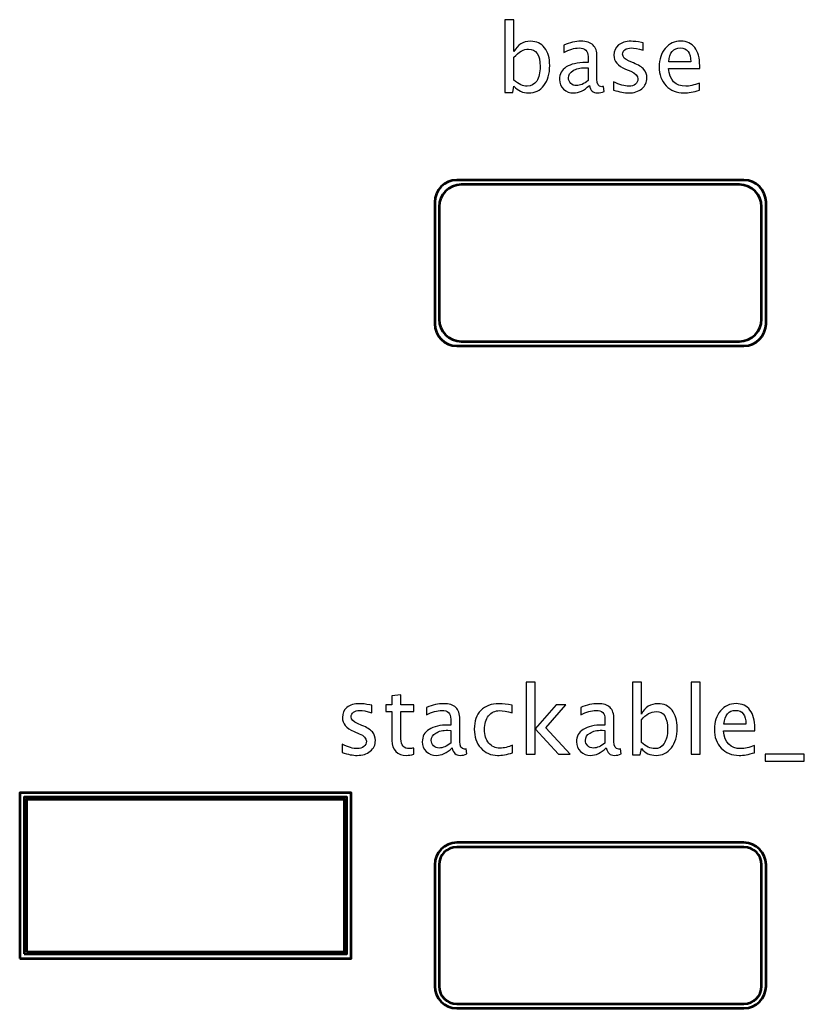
# Model space of a CAD drawing. Header units: centimetres. Extents: x -30.3 to 30.3, y -16.9 to 28.7.
# Drawn here: x -13.14 to 4.61, y -16.88 to 5.51 of the extents above; entities that cross this region are included whole.
import ezdxf

# ---------------------------------------------------------------- set-up
doc = ezdxf.new("R2010")
doc.units = ezdxf.units.CM
doc.header["$MEASUREMENT"] = 0
doc.layers.add('Layer 1', color=7, linetype='Continuous')

msp = doc.modelspace()

# ---------------------------------------------------------------- linework, layer by layer
at = {"layer": 'Layer 1', "lineweight": 53}
for points in [[(-13.1409, -15.74694), (-5.6409, -15.74694), (-5.6409, -11.99694), (-13.1409, -11.99694), (-13.1409, -15.74694)], [(-13.04089, -15.64694), (-5.74091, -15.64694), (-5.74091, -12.09694), (-13.04089, -12.09694), (-13.04089, -15.64694)], [(-12.9909, -15.59694), (-5.7909, -15.59694), (-5.7909, -12.14694), (-12.9909, -12.14694), (-12.9909, -15.59694)]]:
    msp.add_lwpolyline(points, close=True, dxfattribs=at)
at = {"layer": 'Layer 1'}
for points, knots in [([(-2.15989, 3.8629), (-2.15989, 3.8629), (-2.15989, 5.50755), (-2.15989, 5.50755), (-2.15989, 5.50755), (-2.15989, 5.50755), (-1.95669, 5.50755), (-1.95669, 5.50755), (-1.95669, 5.50755), (-1.95669, 5.50755), (-1.95669, 4.78542), (-1.95669, 4.78542), (-1.95669, 4.78542), (-1.87343, 4.9424), (-1.7482, 5.02072), (-1.58133, 5.02072), (-1.58133, 5.02072), (-1.44622, 5.02072), (-1.34003, 4.97168), (-1.26242, 4.87326), (-1.26242, 4.87326), (-1.18481, 4.77483), (-1.146, 4.64042), (-1.146, 4.47003), (-1.146, 4.47003), (-1.146, 4.28447), (-1.1901, 4.13454), (-1.27794, 4.02094), (-1.27794, 4.02094), (-1.36579, 3.907), (-1.4815, 3.8502), (-1.62472, 3.8502), (-1.62472, 3.8502), (-1.75772, 3.8502), (-1.86849, 3.901), (-1.95669, 4.00295), (-1.95669, 4.00295), (-1.95669, 4.00295), (-1.98138, 3.8629), (-1.98138, 3.8629), (-1.98138, 3.8629), (-1.98138, 3.8629), (-2.15989, 3.8629), (-2.15989, 3.8629)], [0, 0, 0, 0, 0.08333333, 0.08333333, 0.08333333, 0.08333333, 0.16666667, 0.16666667, 0.16666667, 0.16666667, 0.25, 0.25, 0.25, 0.25, 0.33333333, 0.33333333, 0.33333333, 0.33333333, 0.41666667, 0.41666667, 0.41666667, 0.41666667, 0.5, 0.5, 0.5, 0.5, 0.58333333, 0.58333333, 0.58333333, 0.58333333, 0.66666667, 0.66666667, 0.66666667, 0.66666667, 0.75, 0.75, 0.75, 0.75, 0.83333333, 0.83333333, 0.83333333, 0.83333333, 1, 1, 1, 1]), ([(-0.2496, 4.01848), (-0.37166, 3.90629), (-0.48913, 3.8502), (-0.60202, 3.8502), (-0.60202, 3.8502), (-0.6948, 3.8502), (-0.77206, 3.87913), (-0.83309, 3.93734), (-0.83309, 3.93734), (-0.89447, 3.99554), (-0.92517, 4.06892), (-0.92517, 4.15747), (-0.92517, 4.15747), (-0.92517, 4.27988), (-0.87366, 4.37408), (-0.77065, 4.43969), (-0.77065, 4.43969), (-0.66764, 4.50531), (-0.51982, 4.53812), (-0.32721, 4.53812), (-0.32721, 4.53812), (-0.32721, 4.53812), (-0.27958, 4.53812), (-0.27958, 4.53812), (-0.27958, 4.53812), (-0.27958, 4.53812), (-0.27958, 4.67323), (-0.27958, 4.67323), (-0.27958, 4.67323), (-0.27958, 4.80341), (-0.34732, 4.86832), (-0.48314, 4.86832), (-0.48314, 4.86832), (-0.58826, 4.86832), (-0.70327, 4.83516), (-0.8278, 4.76883), (-0.8278, 4.76883), (-0.8278, 4.76883), (-0.8278, 4.93605), (-0.8278, 4.93605), (-0.8278, 4.93605), (-0.69092, 4.9925), (-0.5618, 5.02072), (-0.4408, 5.02072), (-0.4408, 5.02072), (-0.31627, 5.02072), (-0.2242, 4.9925), (-0.16528, 4.9357), (-0.16528, 4.9357), (-0.10602, 4.8789), (-0.07638, 4.79141), (-0.07638, 4.67323), (-0.07638, 4.67323), (-0.07638, 4.67323), (-0.07638, 4.16629), (-0.07638, 4.16629), (-0.07638, 4.16629), (-0.07638, 4.05023), (-0.04075, 3.99202), (0.03086, 3.99202), (0.03086, 3.99202), (0.03968, 3.99202), (0.05274, 3.99343), (0.07002, 3.99625), (0.07002, 3.99625), (0.07002, 3.99625), (0.08449, 3.88336), (0.08449, 3.88336), (0.08449, 3.88336), (0.03827, 3.86114), (-0.01253, 3.8502), (-0.06827, 3.8502), (-0.06827, 3.8502), (-0.16317, 3.8502), (-0.22349, 3.90629), (-0.2496, 4.01848)], [0, 0, 0, 0, 0.05, 0.05, 0.05, 0.05, 0.1, 0.1, 0.1, 0.1, 0.15, 0.15, 0.15, 0.15, 0.2, 0.2, 0.2, 0.2, 0.25, 0.25, 0.25, 0.25, 0.3, 0.3, 0.3, 0.3, 0.35, 0.35, 0.35, 0.35, 0.4, 0.4, 0.4, 0.4, 0.45, 0.45, 0.45, 0.45, 0.5, 0.5, 0.5, 0.5, 0.55, 0.55, 0.55, 0.55, 0.6, 0.6, 0.6, 0.6, 0.65, 0.65, 0.65, 0.65, 0.7, 0.7, 0.7, 0.7, 0.75, 0.75, 0.75, 0.75, 0.8, 0.8, 0.8, 0.8, 0.85, 0.85, 0.85, 0.85, 0.9, 0.9, 0.9, 0.9, 1, 1, 1, 1]), ([(0.30073, 3.91582), (0.30073, 3.91582), (0.30073, 4.10208), (0.30073, 4.10208), (0.30073, 4.10208), (0.43373, 4.03576), (0.54909, 4.0026), (0.64751, 4.0026), (0.64751, 4.0026), (0.70608, 4.0026), (0.75476, 4.01848), (0.79321, 4.05023), (0.79321, 4.05023), (0.83166, 4.08162), (0.85107, 4.12113), (0.85107, 4.16876), (0.85107, 4.16876), (0.85107, 4.23826), (0.79709, 4.29576), (0.68914, 4.34127), (0.68914, 4.34127), (0.68914, 4.34127), (0.57026, 4.39171), (0.57026, 4.39171), (0.57026, 4.39171), (0.39493, 4.46439), (0.30708, 4.56951), (0.30708, 4.70604), (0.30708, 4.70604), (0.30708, 4.80376), (0.34166, 4.88067), (0.4108, 4.93676), (0.4108, 4.93676), (0.47994, 4.99285), (0.57484, 5.02072), (0.69514, 5.02072), (0.69514, 5.02072), (0.75758, 5.02072), (0.83519, 5.01225), (0.92727, 4.99497), (0.92727, 4.99497), (0.92727, 4.99497), (0.9696, 4.98685), (0.9696, 4.98685), (0.9696, 4.98685), (0.9696, 4.98685), (0.9696, 4.81752), (0.9696, 4.81752), (0.9696, 4.81752), (0.85636, 4.85138), (0.76605, 4.86832), (0.69867, 4.86832), (0.69867, 4.86832), (0.6394, 4.86832), (0.59248, 4.85527), (0.55685, 4.82951), (0.55685, 4.82951), (0.52157, 4.80376), (0.50393, 4.76919), (0.50393, 4.7258), (0.50393, 4.7258), (0.50393, 4.66477), (0.55332, 4.61291), (0.65245, 4.57093), (0.65245, 4.57093), (0.65245, 4.57093), (0.75017, 4.52965), (0.75017, 4.52965), (0.75017, 4.52965), (0.86095, 4.48308), (0.93926, 4.4337), (0.98512, 4.38184), (0.98512, 4.38184), (1.03134, 4.32998), (1.05427, 4.26507), (1.05427, 4.18746), (1.05427, 4.18746), (1.05427, 4.08903), (1.01546, 4.00824), (0.9375, 3.9451), (0.9375, 3.9451), (0.85989, 3.88195), (0.7604, 3.8502), (0.6394, 3.8502), (0.6394, 3.8502), (0.54627, 3.8502), (0.43373, 3.87207), (0.30073, 3.91582)], [0, 0, 0, 0, 0.04347826, 0.04347826, 0.04347826, 0.04347826, 0.08695652, 0.08695652, 0.08695652, 0.08695652, 0.13043478, 0.13043478, 0.13043478, 0.13043478, 0.17391304, 0.17391304, 0.17391304, 0.17391304, 0.2173913, 0.2173913, 0.2173913, 0.2173913, 0.26086957, 0.26086957, 0.26086957, 0.26086957, 0.30434783, 0.30434783, 0.30434783, 0.30434783, 0.34782609, 0.34782609, 0.34782609, 0.34782609, 0.39130435, 0.39130435, 0.39130435, 0.39130435, 0.43478261, 0.43478261, 0.43478261, 0.43478261, 0.47826087, 0.47826087, 0.47826087, 0.47826087, 0.52173913, 0.52173913, 0.52173913, 0.52173913, 0.56521739, 0.56521739, 0.56521739, 0.56521739, 0.60869565, 0.60869565, 0.60869565, 0.60869565, 0.65217391, 0.65217391, 0.65217391, 0.65217391, 0.69565217, 0.69565217, 0.69565217, 0.69565217, 0.73913043, 0.73913043, 0.73913043, 0.73913043, 0.7826087, 0.7826087, 0.7826087, 0.7826087, 0.82608696, 0.82608696, 0.82608696, 0.82608696, 0.86956522, 0.86956522, 0.86956522, 0.86956522, 0.91304348, 0.91304348, 0.91304348, 0.91304348, 1, 1, 1, 1]), ([(2.24348, 3.91158), (2.10696, 3.87066), (1.99019, 3.8502), (1.89282, 3.8502), (1.89282, 3.8502), (1.72666, 3.8502), (1.59155, 3.90523), (1.48748, 4.01495), (1.48748, 4.01495), (1.38341, 4.12466), (1.3312, 4.26683), (1.3312, 4.44181), (1.3312, 4.44181), (1.3312, 4.6115), (1.37706, 4.75084), (1.46914, 4.85985), (1.46914, 4.85985), (1.56121, 4.96851), (1.67904, 5.02284), (1.82262, 5.02284), (1.82262, 5.02284), (1.95844, 5.02284), (2.06357, 4.9745), (2.13765, 4.87784), (2.13765, 4.87784), (2.21173, 4.78118), (2.24878, 4.6443), (2.24878, 4.46686), (2.24878, 4.46686), (2.24878, 4.46686), (2.24772, 4.40477), (2.24772, 4.40477), (2.24772, 4.40477), (2.24772, 4.40477), (1.53863, 4.40477), (1.53863, 4.40477), (1.53863, 4.40477), (1.56827, 4.13666), (1.69915, 4.0026), (1.93092, 4.0026), (1.93092, 4.0026), (2.01594, 4.0026), (2.12001, 4.02659), (2.24348, 4.07457), (2.24348, 4.07457), (2.24348, 4.07457), (2.24348, 3.91158), (2.24348, 3.91158)], [0, 0, 0, 0, 0.07692308, 0.07692308, 0.07692308, 0.07692308, 0.15384615, 0.15384615, 0.15384615, 0.15384615, 0.23076923, 0.23076923, 0.23076923, 0.23076923, 0.30769231, 0.30769231, 0.30769231, 0.30769231, 0.38461538, 0.38461538, 0.38461538, 0.38461538, 0.46153846, 0.46153846, 0.46153846, 0.46153846, 0.53846154, 0.53846154, 0.53846154, 0.53846154, 0.61538462, 0.61538462, 0.61538462, 0.61538462, 0.69230769, 0.69230769, 0.69230769, 0.69230769, 0.76923077, 0.76923077, 0.76923077, 0.76923077, 0.84615385, 0.84615385, 0.84615385, 0.84615385, 1, 1, 1, 1]), ([(-1.95669, 4.14301), (-1.85191, 4.04952), (-1.75208, 4.0026), (-1.65718, 4.0026), (-1.65718, 4.0026), (-1.56369, 4.0026), (-1.49137, 4.04176), (-1.44057, 4.11972), (-1.44057, 4.11972), (-1.38942, 4.19769), (-1.36402, 4.3074), (-1.36402, 4.44922), (-1.36402, 4.44922), (-1.36402, 4.71168), (-1.45081, 4.84292), (-1.62437, 4.84292), (-1.62437, 4.84292), (-1.73797, 4.84292), (-1.84874, 4.78153), (-1.95669, 4.65842), (-1.95669, 4.65842), (-1.95669, 4.65842), (-1.95669, 4.14301), (-1.95669, 4.14301)], [0, 0, 0, 0, 0.14285714, 0.14285714, 0.14285714, 0.14285714, 0.28571429, 0.28571429, 0.28571429, 0.28571429, 0.42857143, 0.42857143, 0.42857143, 0.42857143, 0.57142857, 0.57142857, 0.57142857, 0.57142857, 0.71428571, 0.71428571, 0.71428571, 0.71428571, 1, 1, 1, 1]), ([(1.54922, 4.55717), (1.54922, 4.55717), (2.04452, 4.55717), (2.04452, 4.55717), (2.04452, 4.55717), (2.04452, 4.76601), (1.96655, 4.87043), (1.81098, 4.87043), (1.81098, 4.87043), (1.65435, 4.87043), (1.56721, 4.76601), (1.54922, 4.55717)], [0, 0, 0, 0, 0.25, 0.25, 0.25, 0.25, 0.5, 0.5, 0.5, 0.5, 1, 1, 1, 1]), ([(-0.27958, 4.12925), (-0.27958, 4.12925), (-0.27958, 4.41747), (-0.27958, 4.41747), (-0.27958, 4.41747), (-0.27958, 4.41747), (-0.34485, 4.41958), (-0.34485, 4.41958), (-0.34485, 4.41958), (-0.45774, 4.41958), (-0.54875, 4.39877), (-0.61825, 4.35714), (-0.61825, 4.35714), (-0.68739, 4.31516), (-0.72197, 4.25978), (-0.72197, 4.19063), (-0.72197, 4.19063), (-0.72197, 4.1423), (-0.70468, 4.10138), (-0.67046, 4.06786), (-0.67046, 4.06786), (-0.63589, 4.03435), (-0.59391, 4.01742), (-0.54417, 4.01742), (-0.54417, 4.01742), (-0.4595, 4.01742), (-0.3713, 4.05481), (-0.27958, 4.12925)], [0, 0, 0, 0, 0.125, 0.125, 0.125, 0.125, 0.25, 0.25, 0.25, 0.25, 0.375, 0.375, 0.375, 0.375, 0.5, 0.5, 0.5, 0.5, 0.625, 0.625, 0.625, 0.625, 0.75, 0.75, 0.75, 0.75, 1, 1, 1, 1]), ([(-1.68135, -11.1244), (-1.68135, -11.1244), (-1.68135, -9.49245), (-1.68135, -9.49245), (-1.68135, -9.49245), (-1.68135, -9.49245), (-1.47815, -9.49245), (-1.47815, -9.49245), (-1.47815, -9.49245), (-1.47815, -9.49245), (-1.47815, -10.5469), (-1.47815, -10.5469), (-1.47815, -10.5469), (-1.47815, -10.5469), (-1.0019, -10.00256), (-1.0019, -10.00256), (-1.0019, -10.00256), (-1.0019, -10.00256), (-0.78247, -10.00256), (-0.78247, -10.00256), (-0.78247, -10.00256), (-0.78247, -10.00256), (-1.23755, -10.52609), (-1.23755, -10.52609), (-1.23755, -10.52609), (-1.23755, -10.52609), (-0.68722, -11.1244), (-0.68722, -11.1244), (-0.68722, -11.1244), (-0.68722, -11.1244), (-0.94898, -11.1244), (-0.94898, -11.1244), (-0.94898, -11.1244), (-0.94898, -11.1244), (-1.47815, -10.54902), (-1.47815, -10.54902), (-1.47815, -10.54902), (-1.47815, -10.54902), (-1.47815, -11.1244), (-1.47815, -11.1244), (-1.47815, -11.1244), (-1.47815, -11.1244), (-1.68135, -11.1244), (-1.68135, -11.1244)], [0, 0, 0, 0, 0.08333333, 0.08333333, 0.08333333, 0.08333333, 0.16666667, 0.16666667, 0.16666667, 0.16666667, 0.25, 0.25, 0.25, 0.25, 0.33333333, 0.33333333, 0.33333333, 0.33333333, 0.41666667, 0.41666667, 0.41666667, 0.41666667, 0.5, 0.5, 0.5, 0.5, 0.58333333, 0.58333333, 0.58333333, 0.58333333, 0.66666667, 0.66666667, 0.66666667, 0.66666667, 0.75, 0.75, 0.75, 0.75, 0.83333333, 0.83333333, 0.83333333, 0.83333333, 1, 1, 1, 1]), ([(0.72459, -11.1371), (0.72459, -11.1371), (0.72459, -9.49245), (0.72459, -9.49245), (0.72459, -9.49245), (0.72459, -9.49245), (0.92779, -9.49245), (0.92779, -9.49245), (0.92779, -9.49245), (0.92779, -9.49245), (0.92779, -10.21458), (0.92779, -10.21458), (0.92779, -10.21458), (1.01105, -10.0576), (1.13628, -9.97928), (1.30315, -9.97928), (1.30315, -9.97928), (1.43826, -9.97928), (1.54445, -10.02832), (1.62206, -10.12674), (1.62206, -10.12674), (1.69967, -10.22517), (1.73848, -10.35958), (1.73848, -10.52997), (1.73848, -10.52997), (1.73848, -10.71553), (1.69438, -10.86546), (1.60654, -10.97906), (1.60654, -10.97906), (1.51869, -11.093), (1.40298, -11.1498), (1.25976, -11.1498), (1.25976, -11.1498), (1.12676, -11.1498), (1.01599, -11.099), (0.92779, -10.99705), (0.92779, -10.99705), (0.92779, -10.99705), (0.9031, -11.1371), (0.9031, -11.1371), (0.9031, -11.1371), (0.9031, -11.1371), (0.72459, -11.1371), (0.72459, -11.1371)], [0, 0, 0, 0, 0.08333333, 0.08333333, 0.08333333, 0.08333333, 0.16666667, 0.16666667, 0.16666667, 0.16666667, 0.25, 0.25, 0.25, 0.25, 0.33333333, 0.33333333, 0.33333333, 0.33333333, 0.41666667, 0.41666667, 0.41666667, 0.41666667, 0.5, 0.5, 0.5, 0.5, 0.58333333, 0.58333333, 0.58333333, 0.58333333, 0.66666667, 0.66666667, 0.66666667, 0.66666667, 0.75, 0.75, 0.75, 0.75, 0.83333333, 0.83333333, 0.83333333, 0.83333333, 1, 1, 1, 1]), ([(2.05668, -11.1244), (2.05668, -11.1244), (2.05668, -9.49245), (2.05668, -9.49245), (2.05668, -9.49245), (2.05668, -9.49245), (2.25988, -9.49245), (2.25988, -9.49245), (2.25988, -9.49245), (2.25988, -9.49245), (2.25988, -11.1244), (2.25988, -11.1244), (2.25988, -11.1244), (2.25988, -11.1244), (2.05668, -11.1244), (2.05668, -11.1244)], [0, 0, 0, 0, 0.2, 0.2, 0.2, 0.2, 0.4, 0.4, 0.4, 0.4, 0.6, 0.6, 0.6, 0.6, 1, 1, 1, 1]), ([(-4.22417, -11.12405), (-4.28696, -11.14133), (-4.34164, -11.1498), (-4.38786, -11.1498), (-4.38786, -11.1498), (-4.49157, -11.1498), (-4.57236, -11.12017), (-4.63022, -11.0609), (-4.63022, -11.0609), (-4.68843, -11.00163), (-4.71735, -10.91944), (-4.71735, -10.81396), (-4.71735, -10.81396), (-4.71735, -10.81396), (-4.71735, -10.15497), (-4.71735, -10.15497), (-4.71735, -10.15497), (-4.71735, -10.15497), (-4.85776, -10.15497), (-4.85776, -10.15497), (-4.85776, -10.15497), (-4.85776, -10.15497), (-4.85776, -10.00256), (-4.85776, -10.00256), (-4.85776, -10.00256), (-4.85776, -10.00256), (-4.71735, -10.00256), (-4.71735, -10.00256), (-4.71735, -10.00256), (-4.71735, -10.00256), (-4.71735, -9.79972), (-4.71735, -9.79972), (-4.71735, -9.79972), (-4.71735, -9.79972), (-4.51415, -9.78031), (-4.51415, -9.78031), (-4.51415, -9.78031), (-4.51415, -9.78031), (-4.51415, -10.00256), (-4.51415, -10.00256), (-4.51415, -10.00256), (-4.51415, -10.00256), (-4.21994, -10.00256), (-4.21994, -10.00256), (-4.21994, -10.00256), (-4.21994, -10.00256), (-4.21994, -10.15497), (-4.21994, -10.15497), (-4.21994, -10.15497), (-4.21994, -10.15497), (-4.51415, -10.15497), (-4.51415, -10.15497), (-4.51415, -10.15497), (-4.51415, -10.15497), (-4.51415, -10.77727), (-4.51415, -10.77727), (-4.51415, -10.77727), (-4.51415, -10.92402), (-4.4503, -10.9974), (-4.32295, -10.9974), (-4.32295, -10.9974), (-4.29578, -10.9974), (-4.26297, -10.99281), (-4.22417, -10.98399), (-4.22417, -10.98399), (-4.22417, -10.98399), (-4.22417, -11.12405), (-4.22417, -11.12405)], [0, 0, 0, 0, 0.05555556, 0.05555556, 0.05555556, 0.05555556, 0.11111111, 0.11111111, 0.11111111, 0.11111111, 0.16666667, 0.16666667, 0.16666667, 0.16666667, 0.22222222, 0.22222222, 0.22222222, 0.22222222, 0.27777778, 0.27777778, 0.27777778, 0.27777778, 0.33333333, 0.33333333, 0.33333333, 0.33333333, 0.38888889, 0.38888889, 0.38888889, 0.38888889, 0.44444444, 0.44444444, 0.44444444, 0.44444444, 0.5, 0.5, 0.5, 0.5, 0.55555556, 0.55555556, 0.55555556, 0.55555556, 0.61111111, 0.61111111, 0.61111111, 0.61111111, 0.66666667, 0.66666667, 0.66666667, 0.66666667, 0.72222222, 0.72222222, 0.72222222, 0.72222222, 0.77777778, 0.77777778, 0.77777778, 0.77777778, 0.83333333, 0.83333333, 0.83333333, 0.83333333, 0.88888889, 0.88888889, 0.88888889, 0.88888889, 1, 1, 1, 1]), ([(-5.84519, -11.08418), (-5.84519, -11.08418), (-5.84519, -10.89792), (-5.84519, -10.89792), (-5.84519, -10.89792), (-5.71219, -10.96424), (-5.59683, -10.9974), (-5.49841, -10.9974), (-5.49841, -10.9974), (-5.43984, -10.9974), (-5.39116, -10.98152), (-5.35271, -10.94977), (-5.35271, -10.94977), (-5.31426, -10.91838), (-5.29485, -10.87887), (-5.29485, -10.83124), (-5.29485, -10.83124), (-5.29485, -10.76174), (-5.34883, -10.70424), (-5.45678, -10.65873), (-5.45678, -10.65873), (-5.45678, -10.65873), (-5.57566, -10.60829), (-5.57566, -10.60829), (-5.57566, -10.60829), (-5.75099, -10.53561), (-5.83884, -10.43049), (-5.83884, -10.29396), (-5.83884, -10.29396), (-5.83884, -10.19624), (-5.80426, -10.11933), (-5.73512, -10.06324), (-5.73512, -10.06324), (-5.66598, -10.00715), (-5.57108, -9.97928), (-5.45078, -9.97928), (-5.45078, -9.97928), (-5.38834, -9.97928), (-5.31073, -9.98775), (-5.21865, -10.00503), (-5.21865, -10.00503), (-5.21865, -10.00503), (-5.17632, -10.01315), (-5.17632, -10.01315), (-5.17632, -10.01315), (-5.17632, -10.01315), (-5.17632, -10.18248), (-5.17632, -10.18248), (-5.17632, -10.18248), (-5.28956, -10.14862), (-5.37987, -10.13168), (-5.44725, -10.13168), (-5.44725, -10.13168), (-5.50652, -10.13168), (-5.55344, -10.14473), (-5.58907, -10.17049), (-5.58907, -10.17049), (-5.62435, -10.19624), (-5.64199, -10.23081), (-5.64199, -10.2742), (-5.64199, -10.2742), (-5.64199, -10.33523), (-5.5926, -10.38709), (-5.49347, -10.42907), (-5.49347, -10.42907), (-5.49347, -10.42907), (-5.39575, -10.47035), (-5.39575, -10.47035), (-5.39575, -10.47035), (-5.28497, -10.51692), (-5.20666, -10.5663), (-5.1608, -10.61816), (-5.1608, -10.61816), (-5.11458, -10.67002), (-5.09165, -10.73493), (-5.09165, -10.81254), (-5.09165, -10.81254), (-5.09165, -10.91097), (-5.13046, -10.99176), (-5.20842, -11.0549), (-5.20842, -11.0549), (-5.28603, -11.11805), (-5.38552, -11.1498), (-5.50652, -11.1498), (-5.50652, -11.1498), (-5.59965, -11.1498), (-5.71219, -11.12793), (-5.84519, -11.08418)], [0, 0, 0, 0, 0.04347826, 0.04347826, 0.04347826, 0.04347826, 0.08695652, 0.08695652, 0.08695652, 0.08695652, 0.13043478, 0.13043478, 0.13043478, 0.13043478, 0.17391304, 0.17391304, 0.17391304, 0.17391304, 0.2173913, 0.2173913, 0.2173913, 0.2173913, 0.26086957, 0.26086957, 0.26086957, 0.26086957, 0.30434783, 0.30434783, 0.30434783, 0.30434783, 0.34782609, 0.34782609, 0.34782609, 0.34782609, 0.39130435, 0.39130435, 0.39130435, 0.39130435, 0.43478261, 0.43478261, 0.43478261, 0.43478261, 0.47826087, 0.47826087, 0.47826087, 0.47826087, 0.52173913, 0.52173913, 0.52173913, 0.52173913, 0.56521739, 0.56521739, 0.56521739, 0.56521739, 0.60869565, 0.60869565, 0.60869565, 0.60869565, 0.65217391, 0.65217391, 0.65217391, 0.65217391, 0.69565217, 0.69565217, 0.69565217, 0.69565217, 0.73913043, 0.73913043, 0.73913043, 0.73913043, 0.7826087, 0.7826087, 0.7826087, 0.7826087, 0.82608696, 0.82608696, 0.82608696, 0.82608696, 0.86956522, 0.86956522, 0.86956522, 0.86956522, 0.91304348, 0.91304348, 0.91304348, 0.91304348, 1, 1, 1, 1]), ([(-3.35599, -10.98152), (-3.47805, -11.09371), (-3.59552, -11.1498), (-3.70841, -11.1498), (-3.70841, -11.1498), (-3.80119, -11.1498), (-3.87845, -11.12087), (-3.93948, -11.06266), (-3.93948, -11.06266), (-4.00086, -11.00446), (-4.03156, -10.93108), (-4.03156, -10.84253), (-4.03156, -10.84253), (-4.03156, -10.72012), (-3.98005, -10.62592), (-3.87704, -10.56031), (-3.87704, -10.56031), (-3.77403, -10.49469), (-3.62621, -10.46188), (-3.4336, -10.46188), (-3.4336, -10.46188), (-3.4336, -10.46188), (-3.38597, -10.46188), (-3.38597, -10.46188), (-3.38597, -10.46188), (-3.38597, -10.46188), (-3.38597, -10.32677), (-3.38597, -10.32677), (-3.38597, -10.32677), (-3.38597, -10.19659), (-3.45371, -10.13168), (-3.58953, -10.13168), (-3.58953, -10.13168), (-3.69465, -10.13168), (-3.80966, -10.16484), (-3.93419, -10.23117), (-3.93419, -10.23117), (-3.93419, -10.23117), (-3.93419, -10.06395), (-3.93419, -10.06395), (-3.93419, -10.06395), (-3.79731, -10.0075), (-3.66819, -9.97928), (-3.54719, -9.97928), (-3.54719, -9.97928), (-3.42266, -9.97928), (-3.33059, -10.0075), (-3.27167, -10.0643), (-3.27167, -10.0643), (-3.21241, -10.1211), (-3.18277, -10.20859), (-3.18277, -10.32677), (-3.18277, -10.32677), (-3.18277, -10.32677), (-3.18277, -10.83371), (-3.18277, -10.83371), (-3.18277, -10.83371), (-3.18277, -10.94977), (-3.14714, -11.00798), (-3.07553, -11.00798), (-3.07553, -11.00798), (-3.06671, -11.00798), (-3.05365, -11.00657), (-3.03637, -11.00375), (-3.03637, -11.00375), (-3.03637, -11.00375), (-3.0219, -11.11664), (-3.0219, -11.11664), (-3.0219, -11.11664), (-3.06812, -11.13886), (-3.11892, -11.1498), (-3.17466, -11.1498), (-3.17466, -11.1498), (-3.26956, -11.1498), (-3.32988, -11.09371), (-3.35599, -10.98152)], [0, 0, 0, 0, 0.05, 0.05, 0.05, 0.05, 0.1, 0.1, 0.1, 0.1, 0.15, 0.15, 0.15, 0.15, 0.2, 0.2, 0.2, 0.2, 0.25, 0.25, 0.25, 0.25, 0.3, 0.3, 0.3, 0.3, 0.35, 0.35, 0.35, 0.35, 0.4, 0.4, 0.4, 0.4, 0.45, 0.45, 0.45, 0.45, 0.5, 0.5, 0.5, 0.5, 0.55, 0.55, 0.55, 0.55, 0.6, 0.6, 0.6, 0.6, 0.65, 0.65, 0.65, 0.65, 0.7, 0.7, 0.7, 0.7, 0.75, 0.75, 0.75, 0.75, 0.8, 0.8, 0.8, 0.8, 0.85, 0.85, 0.85, 0.85, 0.9, 0.9, 0.9, 0.9, 1, 1, 1, 1]), ([(-1.98651, -11.09053), (-2.11809, -11.13004), (-2.23169, -11.1498), (-2.32729, -11.1498), (-2.32729, -11.1498), (-2.47898, -11.1498), (-2.60457, -11.09371), (-2.70441, -10.98188), (-2.70441, -10.98188), (-2.80425, -10.86969), (-2.85434, -10.72823), (-2.85434, -10.55784), (-2.85434, -10.55784), (-2.85434, -10.3758), (-2.80495, -10.23363), (-2.70617, -10.13203), (-2.70617, -10.13203), (-2.60739, -10.03008), (-2.46946, -9.97928), (-2.29236, -9.97928), (-2.29236, -9.97928), (-2.20523, -9.97928), (-2.10716, -9.99128), (-1.99921, -10.01526), (-1.99921, -10.01526), (-1.99921, -10.01526), (-1.99921, -10.18672), (-1.99921, -10.18672), (-1.99921, -10.18672), (-2.11386, -10.15285), (-2.20734, -10.13592), (-2.27931, -10.13592), (-2.27931, -10.13592), (-2.38373, -10.13592), (-2.46734, -10.17507), (-2.52978, -10.25304), (-2.52978, -10.25304), (-2.59223, -10.331), (-2.62362, -10.43507), (-2.62362, -10.56489), (-2.62362, -10.56489), (-2.62362, -10.69084), (-2.59117, -10.79244), (-2.52661, -10.8704), (-2.52661, -10.8704), (-2.46205, -10.94801), (-2.37774, -10.98682), (-2.27296, -10.98682), (-2.27296, -10.98682), (-2.18018, -10.98682), (-2.08493, -10.96283), (-1.98651, -10.91485), (-1.98651, -10.91485), (-1.98651, -10.91485), (-1.98651, -11.09053), (-1.98651, -11.09053)], [0, 0, 0, 0, 0.06666667, 0.06666667, 0.06666667, 0.06666667, 0.13333333, 0.13333333, 0.13333333, 0.13333333, 0.2, 0.2, 0.2, 0.2, 0.26666667, 0.26666667, 0.26666667, 0.26666667, 0.33333333, 0.33333333, 0.33333333, 0.33333333, 0.4, 0.4, 0.4, 0.4, 0.46666667, 0.46666667, 0.46666667, 0.46666667, 0.53333333, 0.53333333, 0.53333333, 0.53333333, 0.6, 0.6, 0.6, 0.6, 0.66666667, 0.66666667, 0.66666667, 0.66666667, 0.73333333, 0.73333333, 0.73333333, 0.73333333, 0.8, 0.8, 0.8, 0.8, 0.86666667, 0.86666667, 0.86666667, 0.86666667, 1, 1, 1, 1]), ([(0.13404, -10.98152), (0.01198, -11.09371), (-0.10549, -11.1498), (-0.21838, -11.1498), (-0.21838, -11.1498), (-0.31116, -11.1498), (-0.38842, -11.12087), (-0.44945, -11.06266), (-0.44945, -11.06266), (-0.51083, -11.00446), (-0.54153, -10.93108), (-0.54153, -10.84253), (-0.54153, -10.84253), (-0.54153, -10.72012), (-0.49002, -10.62592), (-0.38701, -10.56031), (-0.38701, -10.56031), (-0.284, -10.49469), (-0.13618, -10.46188), (0.05643, -10.46188), (0.05643, -10.46188), (0.05643, -10.46188), (0.10406, -10.46188), (0.10406, -10.46188), (0.10406, -10.46188), (0.10406, -10.46188), (0.10406, -10.32677), (0.10406, -10.32677), (0.10406, -10.32677), (0.10406, -10.19659), (0.03632, -10.13168), (-0.0995, -10.13168), (-0.0995, -10.13168), (-0.20462, -10.13168), (-0.31963, -10.16484), (-0.44416, -10.23117), (-0.44416, -10.23117), (-0.44416, -10.23117), (-0.44416, -10.06395), (-0.44416, -10.06395), (-0.44416, -10.06395), (-0.30728, -10.0075), (-0.17816, -9.97928), (-0.05716, -9.97928), (-0.05716, -9.97928), (0.06737, -9.97928), (0.15944, -10.0075), (0.21836, -10.0643), (0.21836, -10.0643), (0.27762, -10.1211), (0.30726, -10.20859), (0.30726, -10.32677), (0.30726, -10.32677), (0.30726, -10.32677), (0.30726, -10.83371), (0.30726, -10.83371), (0.30726, -10.83371), (0.30726, -10.94977), (0.34289, -11.00798), (0.4145, -11.00798), (0.4145, -11.00798), (0.42332, -11.00798), (0.43638, -11.00657), (0.45366, -11.00375), (0.45366, -11.00375), (0.45366, -11.00375), (0.46813, -11.11664), (0.46813, -11.11664), (0.46813, -11.11664), (0.42191, -11.13886), (0.37111, -11.1498), (0.31537, -11.1498), (0.31537, -11.1498), (0.22047, -11.1498), (0.16015, -11.09371), (0.13404, -10.98152)], [0, 0, 0, 0, 0.05, 0.05, 0.05, 0.05, 0.1, 0.1, 0.1, 0.1, 0.15, 0.15, 0.15, 0.15, 0.2, 0.2, 0.2, 0.2, 0.25, 0.25, 0.25, 0.25, 0.3, 0.3, 0.3, 0.3, 0.35, 0.35, 0.35, 0.35, 0.4, 0.4, 0.4, 0.4, 0.45, 0.45, 0.45, 0.45, 0.5, 0.5, 0.5, 0.5, 0.55, 0.55, 0.55, 0.55, 0.6, 0.6, 0.6, 0.6, 0.65, 0.65, 0.65, 0.65, 0.7, 0.7, 0.7, 0.7, 0.75, 0.75, 0.75, 0.75, 0.8, 0.8, 0.8, 0.8, 0.85, 0.85, 0.85, 0.85, 0.9, 0.9, 0.9, 0.9, 1, 1, 1, 1]), ([(3.49178, -11.08842), (3.35526, -11.12934), (3.23849, -11.1498), (3.14112, -11.1498), (3.14112, -11.1498), (2.97496, -11.1498), (2.83985, -11.09477), (2.73578, -10.98505), (2.73578, -10.98505), (2.63171, -10.87534), (2.5795, -10.73317), (2.5795, -10.55819), (2.5795, -10.55819), (2.5795, -10.3885), (2.62536, -10.24916), (2.71744, -10.14015), (2.71744, -10.14015), (2.80951, -10.03149), (2.92734, -9.97716), (3.07092, -9.97716), (3.07092, -9.97716), (3.20674, -9.97716), (3.31187, -10.0255), (3.38595, -10.12216), (3.38595, -10.12216), (3.46003, -10.21882), (3.49708, -10.3557), (3.49708, -10.53314), (3.49708, -10.53314), (3.49708, -10.53314), (3.49602, -10.59523), (3.49602, -10.59523), (3.49602, -10.59523), (3.49602, -10.59523), (2.78693, -10.59523), (2.78693, -10.59523), (2.78693, -10.59523), (2.81657, -10.86334), (2.94745, -10.9974), (3.17922, -10.9974), (3.17922, -10.9974), (3.26424, -10.9974), (3.36831, -10.97341), (3.49178, -10.92543), (3.49178, -10.92543), (3.49178, -10.92543), (3.49178, -11.08842), (3.49178, -11.08842)], [0, 0, 0, 0, 0.07692308, 0.07692308, 0.07692308, 0.07692308, 0.15384615, 0.15384615, 0.15384615, 0.15384615, 0.23076923, 0.23076923, 0.23076923, 0.23076923, 0.30769231, 0.30769231, 0.30769231, 0.30769231, 0.38461538, 0.38461538, 0.38461538, 0.38461538, 0.46153846, 0.46153846, 0.46153846, 0.46153846, 0.53846154, 0.53846154, 0.53846154, 0.53846154, 0.61538462, 0.61538462, 0.61538462, 0.61538462, 0.69230769, 0.69230769, 0.69230769, 0.69230769, 0.76923077, 0.76923077, 0.76923077, 0.76923077, 0.84615385, 0.84615385, 0.84615385, 0.84615385, 1, 1, 1, 1]), ([(0.92779, -10.85699), (1.03257, -10.95048), (1.1324, -10.9974), (1.2273, -10.9974), (1.2273, -10.9974), (1.32079, -10.9974), (1.39311, -10.95824), (1.44391, -10.88028), (1.44391, -10.88028), (1.49506, -10.80231), (1.52046, -10.6926), (1.52046, -10.55078), (1.52046, -10.55078), (1.52046, -10.28832), (1.43367, -10.15708), (1.26011, -10.15708), (1.26011, -10.15708), (1.14651, -10.15708), (1.03574, -10.21847), (0.92779, -10.34158), (0.92779, -10.34158), (0.92779, -10.34158), (0.92779, -10.85699), (0.92779, -10.85699)], [0, 0, 0, 0, 0.14285714, 0.14285714, 0.14285714, 0.14285714, 0.28571429, 0.28571429, 0.28571429, 0.28571429, 0.42857143, 0.42857143, 0.42857143, 0.42857143, 0.57142857, 0.57142857, 0.57142857, 0.57142857, 0.71428571, 0.71428571, 0.71428571, 0.71428571, 1, 1, 1, 1]), ([(2.79752, -10.44283), (2.79752, -10.44283), (3.29282, -10.44283), (3.29282, -10.44283), (3.29282, -10.44283), (3.29282, -10.23399), (3.21485, -10.12957), (3.05928, -10.12957), (3.05928, -10.12957), (2.90265, -10.12957), (2.81551, -10.23399), (2.79752, -10.44283)], [0, 0, 0, 0, 0.25, 0.25, 0.25, 0.25, 0.5, 0.5, 0.5, 0.5, 1, 1, 1, 1]), ([(-3.38597, -10.87075), (-3.38597, -10.87075), (-3.38597, -10.58253), (-3.38597, -10.58253), (-3.38597, -10.58253), (-3.38597, -10.58253), (-3.45124, -10.58042), (-3.45124, -10.58042), (-3.45124, -10.58042), (-3.56413, -10.58042), (-3.65514, -10.60123), (-3.72464, -10.64286), (-3.72464, -10.64286), (-3.79378, -10.68484), (-3.82836, -10.74022), (-3.82836, -10.80937), (-3.82836, -10.80937), (-3.82836, -10.8577), (-3.81107, -10.89862), (-3.77685, -10.93214), (-3.77685, -10.93214), (-3.74228, -10.96565), (-3.7003, -10.98258), (-3.65056, -10.98258), (-3.65056, -10.98258), (-3.56589, -10.98258), (-3.47769, -10.94519), (-3.38597, -10.87075)], [0, 0, 0, 0, 0.125, 0.125, 0.125, 0.125, 0.25, 0.25, 0.25, 0.25, 0.375, 0.375, 0.375, 0.375, 0.5, 0.5, 0.5, 0.5, 0.625, 0.625, 0.625, 0.625, 0.75, 0.75, 0.75, 0.75, 1, 1, 1, 1]), ([(0.10406, -10.87075), (0.10406, -10.87075), (0.10406, -10.58253), (0.10406, -10.58253), (0.10406, -10.58253), (0.10406, -10.58253), (0.03879, -10.58042), (0.03879, -10.58042), (0.03879, -10.58042), (-0.0741, -10.58042), (-0.16511, -10.60123), (-0.23461, -10.64286), (-0.23461, -10.64286), (-0.30375, -10.68484), (-0.33833, -10.74022), (-0.33833, -10.80937), (-0.33833, -10.80937), (-0.33833, -10.8577), (-0.32104, -10.89862), (-0.28682, -10.93214), (-0.28682, -10.93214), (-0.25225, -10.96565), (-0.21027, -10.98258), (-0.16053, -10.98258), (-0.16053, -10.98258), (-0.07586, -10.98258), (0.01234, -10.94519), (0.10406, -10.87075)], [0, 0, 0, 0, 0.125, 0.125, 0.125, 0.125, 0.25, 0.25, 0.25, 0.25, 0.375, 0.375, 0.375, 0.375, 0.5, 0.5, 0.5, 0.5, 0.625, 0.625, 0.625, 0.625, 0.75, 0.75, 0.75, 0.75, 1, 1, 1, 1]), ([(3.73344, -11.2768), (3.73344, -11.2768), (3.73344, -11.1244), (3.73344, -11.1244), (3.73344, -11.1244), (3.73344, -11.1244), (4.61397, -11.1244), (4.61397, -11.1244), (4.61397, -11.1244), (4.61397, -11.1244), (4.61397, -11.2768), (4.61397, -11.2768), (4.61397, -11.2768), (4.61397, -11.2768), (3.73344, -11.2768), (3.73344, -11.2768)], [0, 0, 0, 0, 0.2, 0.2, 0.2, 0.2, 0.4, 0.4, 0.4, 0.4, 0.6, 0.6, 0.6, 0.6, 1, 1, 1, 1])]:
    msp.add_open_spline(points, degree=3, knots=knots, dxfattribs=at)
at = {"layer": 'Layer 1', "lineweight": 53}
for points in [[(-3.75, -1.375), (-3.75, -1.375), (-3.75, 1.375), (-3.75, 1.375), (-3.75, 1.375), (-3.75, 1.65114), (-3.52614, 1.875), (-3.25, 1.875), (-3.25, 1.875), (-3.25, 1.875), (3.25, 1.875), (3.25, 1.875), (3.25, 1.875), (3.52614, 1.875), (3.75, 1.65114), (3.75, 1.375), (3.75, 1.375), (3.75, 1.375), (3.75, -1.375), (3.75, -1.375), (3.75, -1.375), (3.75, -1.65114), (3.52614, -1.875), (3.25, -1.875), (3.25, -1.875), (3.25, -1.875), (-3.25, -1.875), (-3.25, -1.875), (-3.25, -1.875), (-3.52614, -1.875), (-3.75, -1.65114), (-3.75, -1.375)], [(-3.65, -1.275), (-3.65, -1.275), (-3.65, 1.275), (-3.65, 1.275), (-3.65, 1.275), (-3.65, 1.55114), (-3.42614, 1.775), (-3.15, 1.775), (-3.15, 1.775), (-3.15, 1.775), (3.15, 1.775), (3.15, 1.775), (3.15, 1.775), (3.42614, 1.775), (3.65, 1.55114), (3.65, 1.275), (3.65, 1.275), (3.65, 1.275), (3.65, -1.275), (3.65, -1.275), (3.65, -1.275), (3.65, -1.55114), (3.42614, -1.775), (3.15, -1.775), (3.15, -1.775), (3.15, -1.775), (-3.15, -1.775), (-3.15, -1.775), (-3.15, -1.775), (-3.42614, -1.775), (-3.65, -1.55114), (-3.65, -1.275)], [(-3.75, -16.375), (-3.75, -16.375), (-3.75, -13.625), (-3.75, -13.625), (-3.75, -13.625), (-3.75, -13.34886), (-3.52614, -13.125), (-3.25, -13.125), (-3.25, -13.125), (-3.25, -13.125), (3.25, -13.125), (3.25, -13.125), (3.25, -13.125), (3.52614, -13.125), (3.75, -13.34886), (3.75, -13.625), (3.75, -13.625), (3.75, -13.625), (3.75, -16.375), (3.75, -16.375), (3.75, -16.375), (3.75, -16.65114), (3.52614, -16.875), (3.25, -16.875), (3.25, -16.875), (3.25, -16.875), (-3.25, -16.875), (-3.25, -16.875), (-3.25, -16.875), (-3.52614, -16.875), (-3.75, -16.65114), (-3.75, -16.375)], [(-3.65, -16.375), (-3.65, -16.375), (-3.65, -13.625), (-3.65, -13.625), (-3.65, -13.625), (-3.65, -13.40409), (-3.47091, -13.225), (-3.25, -13.225), (-3.25, -13.225), (-3.25, -13.225), (3.25, -13.225), (3.25, -13.225), (3.25, -13.225), (3.47091, -13.225), (3.65, -13.40409), (3.65, -13.625), (3.65, -13.625), (3.65, -13.625), (3.65, -16.375), (3.65, -16.375), (3.65, -16.375), (3.65, -16.59591), (3.47091, -16.775), (3.25, -16.775), (3.25, -16.775), (3.25, -16.775), (-3.25, -16.775), (-3.25, -16.775), (-3.25, -16.775), (-3.47091, -16.775), (-3.65, -16.59591), (-3.65, -16.375)]]:
    msp.add_open_spline(points, degree=3, knots=[0, 0, 0, 0, 0.11111111, 0.11111111, 0.11111111, 0.11111111, 0.22222222, 0.22222222, 0.22222222, 0.22222222, 0.33333333, 0.33333333, 0.33333333, 0.33333333, 0.44444444, 0.44444444, 0.44444444, 0.44444444, 0.55555556, 0.55555556, 0.55555556, 0.55555556, 0.66666667, 0.66666667, 0.66666667, 0.66666667, 0.77777778, 0.77777778, 0.77777778, 0.77777778, 1, 1, 1, 1], dxfattribs=at)

doc.saveas('drawing.dxf')
